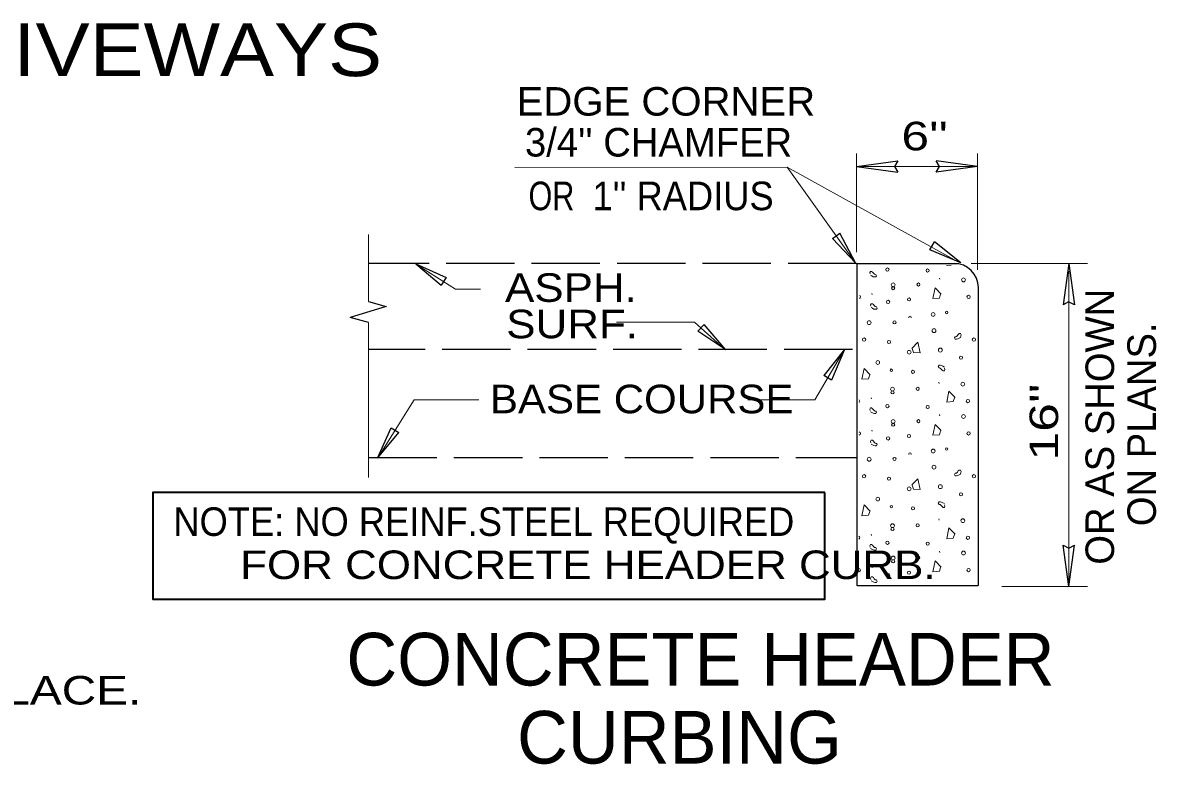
# Model space of a CAD drawing. Extents: x -516 to -145, y 130 to 404.
# Drawn here: x -308.3 to -261.54, y 239.17 to 269.76 of the extents above; entities that cross this region are included whole.
import ezdxf

# ---------------------------------------------------------------- set-up
doc = ezdxf.new("R2010")
doc.units = 0
doc.header["$LTSCALE"] = 0.47
doc.linetypes.add('LONG_DASHED', pattern=[7.5, 6, -1.5])
doc.layers.add('1', color=7, linetype='Continuous', lineweight=13)
doc.layers.add('2', color=7, linetype='Continuous', lineweight=13)

msp = doc.modelspace()

# ---------------------------------------------------------------- linework, layer by layer
at = {"layer": '1'}
for p, q in [((-276.765, 263.7932), (-287.9939, 263.7903)), ((-294.0328, 258.2553), (-294.0328, 261.029)), ((-294.0328, 257.3982), (-294.0328, 250.9948))]:
    msp.add_line(p, q, dxfattribs=at)
at = {"layer": '1', "lineweight": 25}
for p, q in [((-273.9114, 263.8297), (-272.2084, 264.0637)), ((-273.9114, 263.8297), (-272.2084, 263.5957)), ((-268.9121, 263.8313), (-270.6151, 264.0653)), ((-268.9121, 263.8313), (-270.6151, 263.5973)), ((-265.1551, 259.8222), (-265.3891, 258.1192)), ((-265.1551, 259.8222), (-264.9211, 258.1192)), ((-294.0328, 257.3982), (-294.7886, 257.5998)), ((-265.1534, 246.5095), (-265.3874, 248.2125)), ((-265.1534, 246.5095), (-264.9194, 248.2125))]:
    msp.add_line(p, q, dxfattribs=at)
for points in [[(-272.2084, 264.0637), (-272.3402, 263.8273), (-272.2084, 263.5957)], [(-270.6151, 263.5973), (-270.4833, 263.8338), (-270.6151, 264.0653)], [(-294.0328, 258.2553), (-293.3004, 258.0599), (-294.7886, 257.5998)], [(-264.9211, 258.1192), (-265.1575, 258.2509), (-265.3891, 258.1192)], [(-265.3874, 248.2125), (-265.151, 248.0808), (-264.9194, 248.2125)]]:
    msp.add_lwpolyline(points, dxfattribs=at)
at = {"layer": '1'}
for points in [[(-273.3337, 259.3449), (-273.2714, 259.3138), (-273.2194, 259.2826), (-273.1674, 259.2721), (-273.1154, 259.2721), (-273.0842, 259.3241), (-273.1154, 259.3761), (-273.1674, 259.3866), (-273.2089, 259.4281), (-273.2402, 259.4698), (-273.2817, 259.5009), (-273.3337, 259.5009), (-273.3546, 259.4489), (-273.3442, 259.3969)], [(-270.1837, 259.7531), (-270.1862, 259.7408), (-270.0088, 259.7544)], [(-270.4724, 259.1761), (-270.4849, 259.2249), (-270.4864, 259.2263)], [(-273.2734, 258.5916), (-273.2609, 258.5428), (-273.2594, 258.5414)], [(-270.4164, 258.5658), (-270.6661, 258.8256), (-270.7596, 258.3784), (-270.4892, 258.3993), (-270.4372, 258.5553)], [(-273.3051, 258.0113), (-273.2427, 257.9801), (-273.1907, 257.9489), (-273.1387, 257.9384), (-273.0867, 257.9384), (-273.0556, 257.9904), (-273.0867, 258.0424), (-273.1387, 258.0529), (-273.1802, 258.0944), (-273.2116, 258.1361), (-273.2531, 258.1673), (-273.3051, 258.1673), (-273.3259, 258.1153), (-273.3156, 258.0633)], [(-269.6149, 256.7769), (-269.6772, 256.7458), (-269.7292, 256.7146), (-269.7812, 256.7041), (-269.8332, 256.7041), (-269.8644, 256.7561), (-269.8332, 256.8081), (-269.7812, 256.8186), (-269.7397, 256.8601), (-269.7084, 256.9018), (-269.6669, 256.9329), (-269.6149, 256.9329), (-269.5941, 256.8809), (-269.6044, 256.8289)], [(-269.6036, 256.8269), (-269.6161, 256.7781), (-269.6176, 256.7768)], [(-271.6302, 256.3249), (-271.3806, 256.5848), (-271.2871, 256.1376), (-271.5574, 256.1584), (-271.6094, 256.3144)], [(-273.3401, 255.2404), (-273.5897, 255.5003), (-273.6832, 255.0531), (-273.4129, 255.0739), (-273.3609, 255.2299)], [(-270.2831, 255.5568), (-270.3454, 255.5879), (-270.3974, 255.6191), (-270.4494, 255.6296), (-270.5014, 255.6296), (-270.5326, 255.5776), (-270.5014, 255.5256), (-270.4494, 255.5151), (-270.4079, 255.4736), (-270.3766, 255.4319), (-270.3351, 255.4008), (-270.2831, 255.4008), (-270.2622, 255.4528), (-270.2726, 255.5048)], [(-270.5011, 254.8763), (-270.5136, 254.9251), (-270.5151, 254.9264)], [(-269.8431, 254.2946), (-270.0927, 254.5544), (-270.1862, 254.1073), (-269.9159, 254.1281), (-269.8639, 254.2841)], [(-273.3021, 254.2918), (-273.2896, 254.2429), (-273.2881, 254.2416)], [(-273.3337, 253.7114), (-273.2714, 253.6803), (-273.2194, 253.6491), (-273.1674, 253.6386), (-273.1154, 253.6386), (-273.0842, 253.6906), (-273.1154, 253.7426), (-273.1674, 253.7531), (-273.2089, 253.7946), (-273.2402, 253.8363), (-273.2817, 253.8674), (-273.3337, 253.8674), (-273.3546, 253.8154), (-273.3442, 253.7634)], [(-270.4724, 253.5426), (-270.4849, 253.5914), (-270.4864, 253.5928)], [(-273.2734, 252.9581), (-273.2609, 252.9093), (-273.2594, 252.9079)], [(-270.4164, 252.9323), (-270.6661, 253.1921), (-270.7596, 252.7449), (-270.4892, 252.7658), (-270.4372, 252.9218)], [(-273.3051, 252.3778), (-273.2427, 252.3466), (-273.1907, 252.3154), (-273.1387, 252.3049), (-273.0867, 252.3049), (-273.0556, 252.3569), (-273.0867, 252.4089), (-273.1387, 252.4194), (-273.1802, 252.4609), (-273.2116, 252.5026), (-273.2531, 252.5338), (-273.3051, 252.5338), (-273.3259, 252.4818), (-273.3156, 252.4298)], [(-269.6149, 251.1434), (-269.6772, 251.1123), (-269.7292, 251.0811), (-269.7812, 251.0706), (-269.8332, 251.0706), (-269.8644, 251.1226), (-269.8332, 251.1746), (-269.7812, 251.1851), (-269.7397, 251.2266), (-269.7084, 251.2683), (-269.6669, 251.2994), (-269.6149, 251.2994), (-269.5941, 251.2474), (-269.6044, 251.1954)], [(-269.6036, 251.1934), (-269.6161, 251.1446), (-269.6176, 251.1433)], [(-271.6302, 250.6914), (-271.3806, 250.9513), (-271.2871, 250.5041), (-271.5574, 250.5249), (-271.6094, 250.6809)], [(-273.3401, 249.6069), (-273.5897, 249.8668), (-273.6832, 249.4196), (-273.4129, 249.4404), (-273.3609, 249.5964)], [(-270.2831, 249.9233), (-270.3454, 249.9544), (-270.3974, 249.9856), (-270.4494, 249.9961), (-270.5014, 249.9961), (-270.5326, 249.9441), (-270.5014, 249.8921), (-270.4494, 249.8816), (-270.4079, 249.8401), (-270.3766, 249.7984), (-270.3351, 249.7673), (-270.2831, 249.7673), (-270.2622, 249.8193), (-270.2726, 249.8713)], [(-270.5011, 249.2428), (-270.5136, 249.2916), (-270.5151, 249.2929)], [(-269.8431, 248.6611), (-270.0927, 248.9209), (-270.1862, 248.4738), (-269.9159, 248.4946), (-269.8639, 248.6506)], [(-273.3021, 248.6583), (-273.2896, 248.6094), (-273.2881, 248.6081)], [(-273.3337, 248.0779), (-273.2714, 248.0468), (-273.2194, 248.0156), (-273.1674, 248.0051), (-273.1154, 248.0051), (-273.0842, 248.0571), (-273.1154, 248.1091), (-273.1674, 248.1196), (-273.2089, 248.1611), (-273.2402, 248.2028), (-273.2817, 248.2339), (-273.3337, 248.2339), (-273.3546, 248.1819), (-273.3442, 248.1299)], [(-270.4724, 247.9091), (-270.4849, 247.9579), (-270.4864, 247.9593)], [(-270.4164, 247.2988), (-270.6661, 247.5586), (-270.7596, 247.1114), (-270.4892, 247.1323), (-270.4372, 247.2883)], [(-273.3051, 246.7443), (-273.2427, 246.7131), (-273.1907, 246.6819), (-273.1387, 246.6714), (-273.0867, 246.6714), (-273.0556, 246.7234), (-273.0867, 246.7754), (-273.1387, 246.7859), (-273.1802, 246.8274), (-273.2116, 246.8691), (-273.2531, 246.9003), (-273.3051, 246.9003), (-273.3259, 246.8483), (-273.3156, 246.7963)], [(-273.2734, 247.3246), (-273.2609, 247.2758), (-273.2594, 247.2744)]]:
    msp.add_lwpolyline(points, dxfattribs=at)
at = {"layer": '1', "lineweight": 35}
msp.add_lwpolyline([(-275.2111, 250.3858), (-302.9252, 250.3858), (-302.9252, 245.9884), (-275.2111, 245.9884)], close=True, dxfattribs=at)
at = {"layer": '1'}
for centre, radius in [((-272.6342, 259.5781), 0.0688), ((-270.9726, 259.5383), 0.0642), ((-269.4944, 259.1506), 0.0797), ((-272.3946, 258.9451), 0.0797), ((-272.3937, 258.8086), 0.0642), ((-271.3521, 258.9591), 0.0642), ((-272.6056, 258.2444), 0.0688), ((-271.7394, 258.3444), 0.0642), ((-269.2834, 258.4499), 0.0688), ((-270.7457, 257.7258), 0.077), ((-270.1904, 257.8066), 0.05), ((-273.3826, 257.3859), 0.0797), ((-272.3401, 257.3999), 0.0642), ((-273.5936, 256.6853), 0.0688), ((-270.7104, 257.0579), 0.0797), ((-269.0646, 256.6853), 0.0688), ((-272.5667, 256.5888), 0.0642), ((-271.7337, 256.1666), 0.077), ((-270.4479, 256.2559), 0.0797), ((-273.0287, 255.7421), 0.077), ((-269.6002, 255.9429), 0.0642), ((-272.4716, 255.4258), 0.05), ((-271.5779, 255.3578), 0.0642), ((-269.5231, 254.8508), 0.0797), ((-272.4232, 254.6453), 0.0797), ((-272.4224, 254.5088), 0.0642), ((-271.3807, 254.6593), 0.0642), ((-272.6342, 253.9446), 0.0688), ((-270.9726, 253.9048), 0.0642), ((-269.3121, 254.1501), 0.0688), ((-269.4944, 253.5171), 0.0797), ((-272.3946, 253.3116), 0.0797), ((-272.3937, 253.1751), 0.0642), ((-271.3521, 253.3256), 0.0642), ((-272.6056, 252.6109), 0.0688), ((-271.7394, 252.7109), 0.0642), ((-269.2834, 252.8164), 0.0688), ((-270.7457, 252.0923), 0.077), ((-270.1904, 252.1731), 0.05), ((-273.3826, 251.7524), 0.0797), ((-272.3401, 251.7664), 0.0642), ((-273.5936, 251.0518), 0.0688), ((-270.7104, 251.4244), 0.0797), ((-269.0646, 251.0518), 0.0688), ((-272.5667, 250.9553), 0.0642), ((-270.4479, 250.6224), 0.0797), ((-273.0287, 250.1086), 0.077), ((-271.7337, 250.5331), 0.077), ((-269.6002, 250.3094), 0.0642), ((-272.4716, 249.7923), 0.05), ((-271.5779, 249.7243), 0.0642), ((-269.5231, 249.2173), 0.0797), ((-272.4232, 249.0118), 0.0797), ((-272.4224, 248.8753), 0.0642), ((-271.3807, 249.0258), 0.0642), ((-272.6342, 248.3111), 0.0688), ((-270.9726, 248.2713), 0.0642), ((-269.3121, 248.5166), 0.0688), ((-269.4944, 247.8836), 0.0797), ((-272.3946, 247.6781), 0.0797), ((-272.3937, 247.5416), 0.0642), ((-271.3521, 247.6921), 0.0642), ((-272.6056, 246.9774), 0.0688), ((-271.7394, 247.0774), 0.0642), ((-269.2834, 247.1829), 0.0688)]:
    msp.add_circle(centre, radius, dxfattribs=at)
for centre, radius, start, end in [((-273.8124, 258.4499), 0.0688, 293.11501, 66.61472), ((-271.6986, 257.6011), 0.05, 337.44276, 202.55724), ((-273.8411, 254.1501), 0.0688, 311.47212, 48.25761), ((-273.8124, 252.8164), 0.0688, 281.49624, 78.23349), ((-271.6986, 251.9676), 0.05, 337.44276, 202.55724), ((-273.8411, 248.5166), 0.0688, 297.95688, 61.77284), ((-273.8124, 247.1829), 0.0688, 270.35087, 89.37885)]:
    msp.add_arc(centre, radius, start, end, dxfattribs=at)
at = {"layer": '2'}
for p, q in [((-273.9117, 260.2925), (-273.9117, 264.3612)), ((-268.9117, 259.5688), (-268.9117, 264.3612)), ((-276.765, 263.7932), (-269.8704, 259.9847)), ((-276.765, 263.7932), (-273.99, 259.9139)), ((-273.9117, 263.8305), (-268.9117, 263.8305)), ((-269.1723, 259.8305), (-264.3821, 259.8305)), ((-265.1542, 259.5133), (-265.1542, 246.5092)), ((-267.9117, 246.5107), (-264.3821, 246.5107))]:
    msp.add_line(p, q, dxfattribs=at)
at = {"layer": '2', "lineweight": 25}
for p, q in [((-274.894, 260.8553), (-274.589, 261.0736)), ((-273.9476, 259.8546), (-274.589, 261.0736)), ((-273.9476, 259.8546), (-274.894, 260.8553)), ((-270.8769, 260.3917), (-270.6847, 260.7136)), ((-269.6092, 259.8531), (-270.6847, 260.7136)), ((-269.6092, 259.8531), (-270.8769, 260.3917)), ((-292.0865, 259.8181), (-290.8341, 259.2447)), ((-292.0865, 259.8181), (-291.0352, 258.9281)), ((-273.8917, 259.8305), (-269.7317, 259.8305)), ((-273.8917, 259.8105), (-273.8917, 246.5307)), ((-290.8341, 259.2447), (-291.0352, 258.9281)), ((-268.8917, 258.8305), (-268.8917, 246.5507)), ((-280.4447, 257.0343), (-280.1949, 257.314)), ((-279.302, 256.2652), (-280.1949, 257.314)), ((-279.302, 256.2652), (-280.4447, 257.0343)), ((-274.4001, 256.2816), (-275.2552, 255.2018)), ((-274.4001, 256.2816), (-274.9323, 255.0113)), ((-274.9323, 255.0113), (-275.2552, 255.2018)), ((-293.6637, 251.797), (-293.0937, 253.051)), ((-293.0937, 253.051), (-292.7767, 252.8508)), ((-293.6637, 251.797), (-292.7767, 252.8508)), ((-268.8917, 246.5307), (-273.8717, 246.5307))]:
    msp.add_line(p, q, dxfattribs=at)
at = {"layer": '2', "linetype": 'LONG_DASHED', "lineweight": 25}
for p, q in [((-273.9117, 259.8305), (-294.0328, 259.8305)), ((-274.0754, 256.2855), (-294.0328, 256.2855)), ((-294.0328, 251.8305), (-273.9117, 251.8305))]:
    msp.add_line(p, q, dxfattribs=at)
at = {"layer": '2'}
for points in [[(-289.415, 258.7723), (-290.4483, 258.7723), (-292.0071, 259.7635)], [(-283.7983, 257.4056), (-280.59, 257.4056), (-279.5053, 256.4368)], [(-278.3838, 254.1973), (-275.6317, 254.1973), (-274.5208, 256.0789)], [(-289.4812, 254.1973), (-292.1483, 254.1973), (-293.6247, 251.8587)]]:
    msp.add_lwpolyline(points, dxfattribs=at)
at = {"layer": '2', "lineweight": 25}
msp.add_arc((-269.8817, 258.8306), 1, 0, 89.99998, dxfattribs=at)

# ---------------------------------------------------------------- texts
at = {"layer": '1', "width": 1.15}
msp.add_text('TYPE 2 & 2A COMMERCIAL DRIVEWAYS', height=2.172, dxfattribs=at).set_placement((-357.6916, 267.5553))
at = {"layer": '1'}
for s, p in [('CONCRETE HEADER', (-294.947, 242.4209)), ('CURBING', (-287.907, 239.2007))]:
    msp.add_text(s, height=2.172, dxfattribs=at).set_placement(p)
at = {"layer": '2'}
for s, width, p in [('EDGE CORNER', 1.05, (-287.9256, 265.9251)), ("6''", 1.3, (-272.0525, 264.4948)), ('OR', 0.8, (-287.4336, 262.026)), ("1'' RADIUS", 0.95, (-284.7966, 262.0258)), ('ASPH.', 1.15, (-288.4031, 258.2443)), ('SURF.', 1.15, (-288.3531, 256.7432)), ('BASE COURSE', 1.1, (-289.025, 253.6486)), ('NOTE: NO REINF.STEEL REQUIRED', 0.95, (-302.0813, 248.5908)), ('FOR CONCRETE HEADER CURB.', 1.15, (-299.3267, 246.811)), ('AN APPROVED SUPPORT SHALL BE USED TO HOLD DOWELS IN PLACE.', 1.25, (-372.1197, 241.6368))]:
    msp.add_text(s, height=1.178, dxfattribs=dict(at, width=width)).set_placement(p)
msp.add_text("3/4'' CHAMFER", height=1.178, dxfattribs=at).set_placement((-287.5795, 264.2381))
for s, p in [('OR AS SHOWN', (-263.2839, 247.4042)), ('ON PLANS.', (-261.5574, 248.9919))]:
    msp.add_text(s, height=1.178, rotation=90, dxfattribs=at).set_placement(p)
at = {"layer": '2', "width": 1.35}
msp.add_text("16''", height=1.178, rotation=90, dxfattribs=at).set_placement((-265.5907, 251.7028))

doc.saveas('drawing.dxf')
